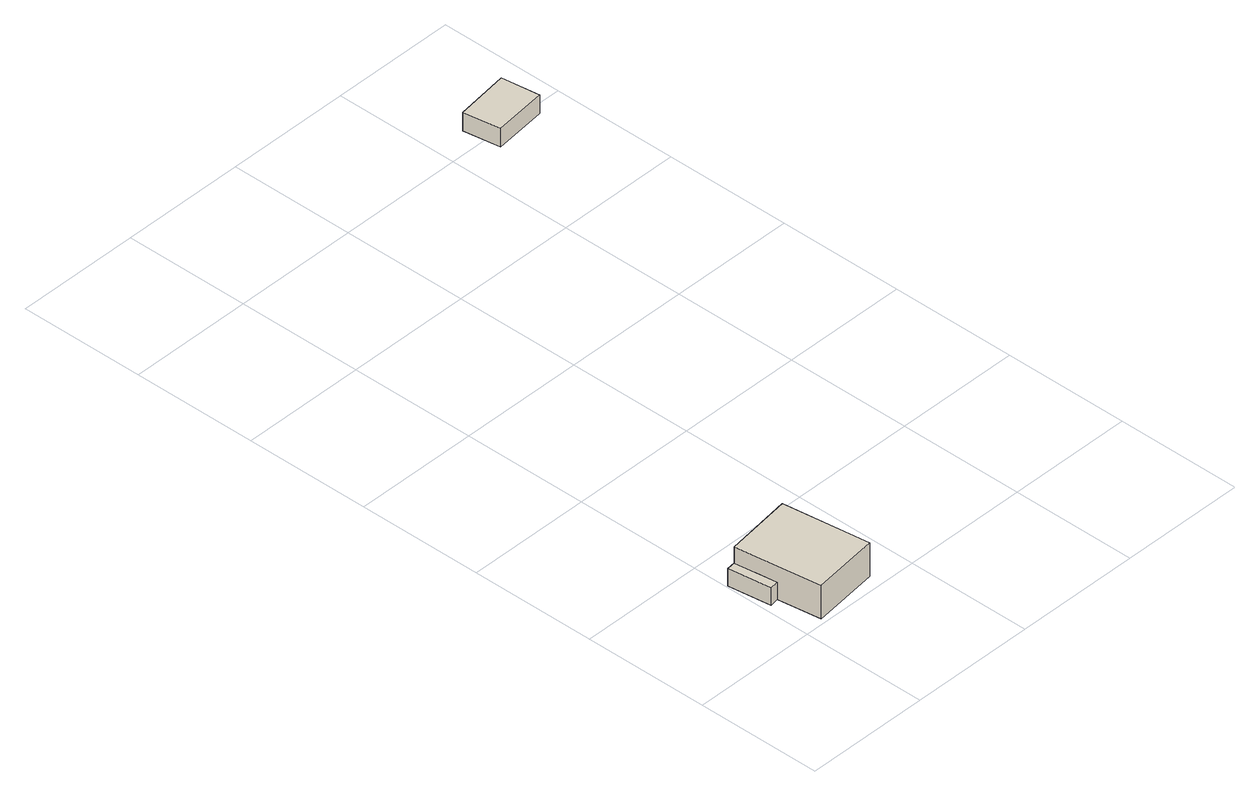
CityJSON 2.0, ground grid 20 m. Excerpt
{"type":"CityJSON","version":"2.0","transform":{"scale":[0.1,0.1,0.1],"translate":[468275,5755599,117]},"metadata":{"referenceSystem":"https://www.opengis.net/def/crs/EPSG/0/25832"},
"CityObjects":{
"building1":{"type":"Building","attributes":{"Gemeindeschluessel":"05711000","function":"31001_1010"},"address":[{"country":"Germany","locality":"Bielefeld","thoroughfareNumber":"59","thoroughfareName":"Krackser Straße"}],"children":["building1-1","building1-2"]},
"building1-1":{"type":"BuildingPart","attributes":{"BezugspunktDach":"2000","measuredHeight":8.36},"parents":["building1"],"geometry":[{"type":"Solid","lod":"1","boundaries":[[[[0,1,2,3]],[[4,5,6,7]],[[4,7,3,2]],[[5,4,2,1]],[[6,5,1,0]],[[7,6,0,3]]]]}]},
"building1-2":{"type":"BuildingPart","attributes":{"BezugspunktDach":"2000","measuredHeight":2.97},"parents":["building1"],"geometry":[{"type":"Solid","lod":"1","boundaries":[[[[8,9,10,11]],[[12,13,5,14]],[[12,14,11,10]],[[13,12,10,9]],[[5,13,9,8]],[[14,5,8,11]]]]}]},
"building2":{"type":"Building","attributes":{"Gemeindeschluessel":"05711000","BezugspunktDach":"2000","function":"31001_2720","measuredHeight":3.92},"address":[{"country":"Germany"}],"geometry":[{"type":"Solid","lod":"1","boundaries":[[[[15,16,17,18]],[[19,20,21,22]],[[19,22,18,17]],[[20,19,17,16]],[[21,20,16,15]],[[22,21,15,18]]]]}]}
},
"vertices":[
[125,160,60],[17,145,60],[36,8,60],[143,22,60],[36,8,4],[17,145,4],[125,160,4],[143,22,4],
[17,145,33],[3,143,33],[12,75,33],[26,77,33],[12,75,4],[3,143,4],[26,77,4],
[533,1038,45],[447,1026,45],[456,967,45],[541,977,45],[456,967,14],[447,1026,14],[533,1038,14],[541,977,14]
]}
